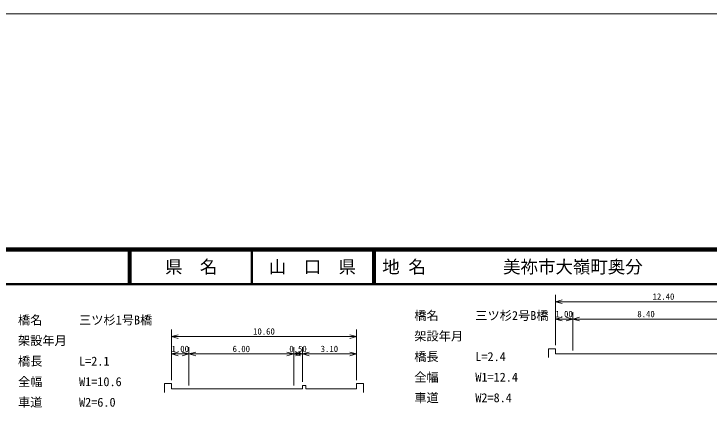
# Model space of a CAD drawing. Units: millimetres, scale not verified, with parts at other scales. Extents: x 0 to 700000, y -47500 to 447500.
# Drawn here: x 264815 to 464068, y 333916 to 447500 of the extents above; entities that cross this region are included whole.
import ezdxf
from ezdxf.enums import TextEntityAlignment as Align

# ---------------------------------------------------------------- set-up
doc = ezdxf.new("R2010")
doc.units = ezdxf.units.MM
doc.header["$LTSCALE"] = 1000
for name, color, linetype, lineweight in [('作業レイヤ1', 7, 'Continuous', 13), ('作業ﾚｲﾔ1', 7, 'Continuous', 25), ('作業ﾚｲﾔ3', 7, 'Continuous', 13)]:
    doc.layers.add(name, color=color, linetype=linetype, lineweight=lineweight)
doc.styles.add('ＭＳ ゴシック', font='')
doc.styles.get('ＭＳ ゴシック').set_extended_font_data('MS Gothic')

msp = doc.modelspace()

# ---------------------------------------------------------------- linework, layer by layer
at = {"layer": '作業レイヤ1'}
msp.add_lwpolyline([(0, -47500), (700000, -47500), (700000, 447500), (0, 447500)], close=True, dxfattribs=at)
at = {"layer": '作業ﾚｲﾔ1', "lineweight": 140}
msp.add_line((680000, 380000), (40000, 380000), dxfattribs=at)
at = {"layer": '作業ﾚｲﾔ1', "lineweight": 50}
for p, q in [((297750, 380000), (297750, 370000)), ((298250, 380000), (298250, 370000)), ((333000, 380000), (333000, 370000)), ((367750, 380000), (367750, 370000)), ((368250, 380000), (368250, 370000)), ((40000, 370000), (680000, 370000))]:
    msp.add_line(p, q, dxfattribs=at)
at = {"layer": '作業ﾚｲﾔ3'}
for p, q in [((420000, 352500), (420000, 367000)), ((421932, 365518), (420000, 365000)), ((420000, 365000), (482000, 365000)), ((420000, 365000), (421932, 364482)), ((425000, 351000), (425000, 362000)), ((421932, 360518), (420000, 360000)), ((420000, 360000), (425000, 360000)), ((420000, 360000), (421932, 359482)), ((425000, 360000), (423068, 360518)), ((423068, 359482), (425000, 360000)), ((426932, 360518), (425000, 360000)), ((425000, 360000), (467000, 360000)), ((425000, 360000), (426932, 359482)), ((310000, 342500), (310000, 357000)), ((363000, 342500), (363000, 357000)), ((311932, 355518), (310000, 355000)), ((310000, 355000), (363000, 355000)), ((310000, 355000), (311932, 354482)), ((363000, 355000), (361068, 355518)), ((361068, 354482), (363000, 355000)), ((315000, 341000), (315000, 352000)), ((345000, 341000), (345000, 352000)), ((347500, 342000), (347500, 352000)), ((418000, 351500), (420000, 351500)), ((418000, 351500), (418000, 349000)), ((420000, 350000), (420000, 351500)), ((311932, 350518), (310000, 350000)), ((310000, 350000), (315000, 350000)), ((310000, 350000), (311932, 349482)), ((315000, 350000), (313068, 350518)), ((313068, 349482), (315000, 350000)), ((316932, 350518), (315000, 350000)), ((315000, 350000), (345000, 350000)), ((315000, 350000), (316932, 349482)), ((345000, 350000), (343068, 350518)), ((343068, 349482), (345000, 350000)), ((346932, 350518), (345000, 350000)), ((345000, 350000), (347500, 350000)), ((345000, 350000), (346932, 349482)), ((347500, 350000), (345568, 350518)), ((345568, 349482), (347500, 350000)), ((349432, 350518), (347500, 350000)), ((347500, 350000), (363000, 350000)), ((347500, 350000), (349432, 349482)), ((363000, 350000), (361068, 350518)), ((361068, 349482), (363000, 350000)), ((420000, 350000), (425000, 350000)), ((425000, 350000), (467000, 350000)), ((308000, 341500), (310000, 341500)), ((308000, 341500), (308000, 339000)), ((310000, 340000), (310000, 341500)), ((347500, 340000), (347500, 341000)), ((347500, 341000), (348500, 341000)), ((348500, 340000), (348500, 341000)), ((363000, 340000), (363000, 341500)), ((363000, 341500), (365000, 341500)), ((365000, 341500), (365000, 339000)), ((310000, 340000), (315000, 340000)), ((315000, 340000), (345000, 340000)), ((345000, 340000), (347500, 340000)), ((348500, 340000), (363000, 340000))]:
    msp.add_line(p, q, dxfattribs=at)

# ---------------------------------------------------------------- texts
at = {"layer": '作業ﾚｲﾔ1', "style": 'ＭＳ ゴシック'}
for s, p in [('県\u3000名', (315625, 375000)), ('山\u3000口\u3000県', (350375, 375000))]:
    msp.add_text(s, height=3666, dxfattribs=at).set_placement(p, align=Align.MIDDLE_CENTER)
for s, p in [('地 名', (370380, 375000)), ('美祢市大嶺町奥分', (405024, 375000))]:
    msp.add_text(s, height=3666, dxfattribs=at).set_placement(p, align=Align.MIDDLE_LEFT)
at = {"layer": '作業ﾚｲﾔ3', "style": 'ＭＳ ゴシック'}
for s, height, p in [('12.40', 1833, (447875, 365000)), ('橋名\u3000\u3000\u3000三ツ杉2号B橋', 2566, (379564, 358977)), ('橋名\u3000\u3000\u3000三ツ杉1号B橋', 2566, (265985, 357686)), ('1.00', 1833, (420000, 360000)), ('8.40', 1833, (443500, 360000)), ('10.60', 1833, (333375, 355000)), ('架設年月\u3000', 2566, (379564, 353086)), ('架設年月\u3000', 2566, (265985, 351795)), ('1.00', 1833, (310000, 350000)), ('6.00', 1833, (327500, 350000)), ('0.50', 1833, (343750, 350000)), ('3.10', 1833, (352750, 350000)), ('橋長\u3000\u3000\u3000L=2.4', 2566, (379564, 347195)), ('橋長\u3000\u3000\u3000L=2.1', 2566, (265985, 345904)), ('全幅\u3000\u3000\u3000W1=12.4', 2566, (379564, 341303)), ('全幅\u3000\u3000\u3000W1=10.6', 2566, (265985, 340013)), ('車道\u3000\u3000\u3000W2=8.4', 2566, (379564, 335412)), ('車道\u3000\u3000\u3000W2=6.0', 2566, (265985, 334122))]:
    msp.add_text(s, height=height, dxfattribs=at).set_placement(p, align=Align.BOTTOM_LEFT)

doc.saveas('drawing.dxf')
